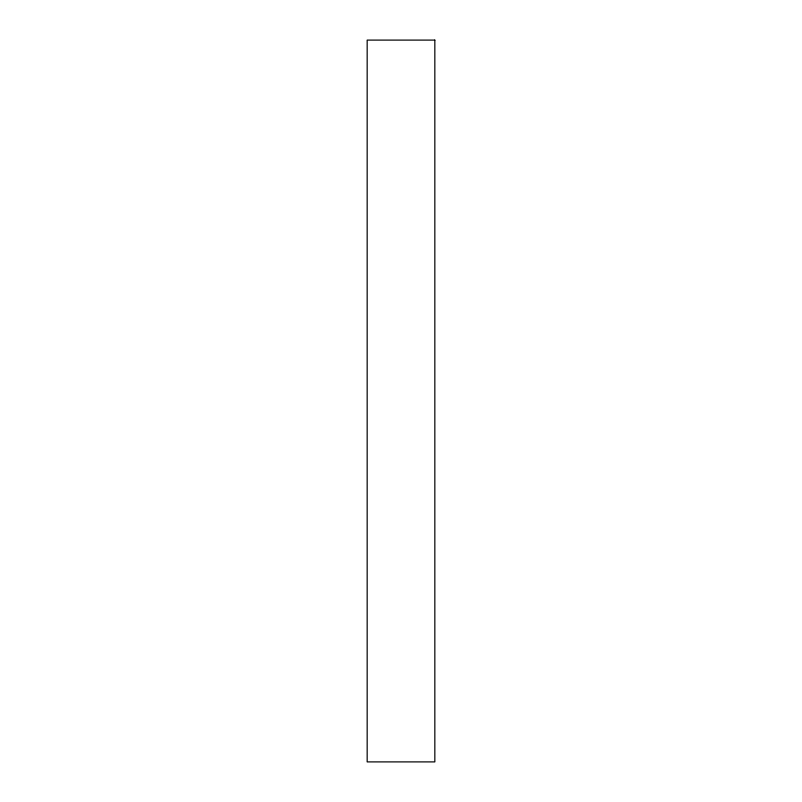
<?xml version="1.0" encoding="UTF-8"?>
<svg xmlns="http://www.w3.org/2000/svg" width="802" height="802" viewBox="0 0 802 802"><rect width="100%" height="100%" fill="white"/><g stroke="black" fill="none" stroke-linecap="round" stroke-linejoin="round"><path stroke-width="1.2" d="M434.834 40.1L367.166 40.1L367.166 761.9L434.834 761.9L434.834 40.1"/></g></svg>
